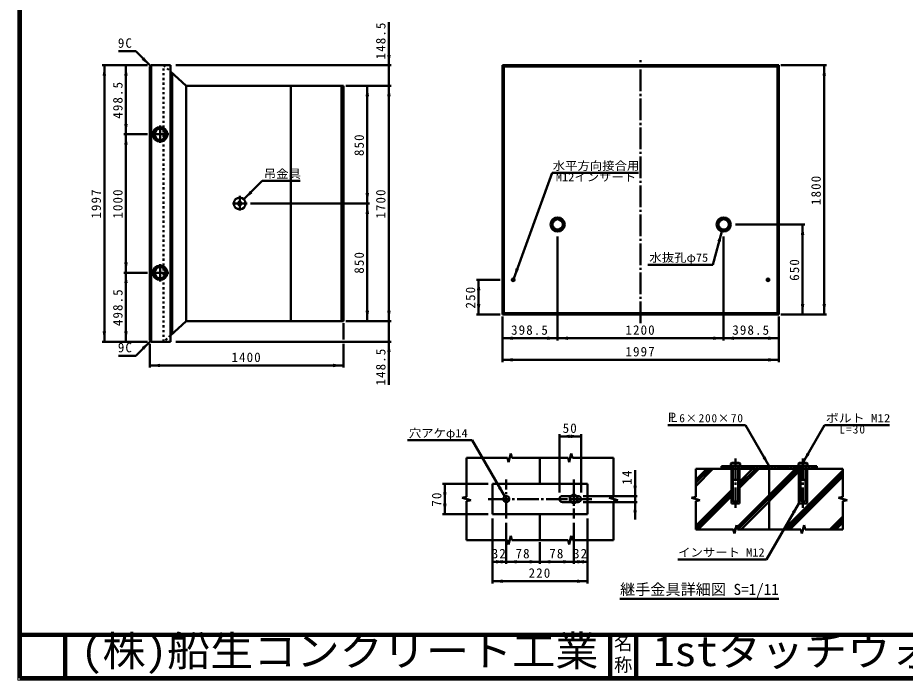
# Model space of a CAD drawing. Units: millimetres, scale not verified, with parts at other scales. Extents: x 100 to 4105, y 100 to 2870.
# Drawn here: x 100 to 2152, y 100 to 1632 of the extents above; entities that cross this region are included whole.
import ezdxf
from ezdxf.enums import TextEntityAlignment as Align

# ---------------------------------------------------------------- set-up
doc = ezdxf.new("R2010")
doc.units = ezdxf.units.MM
doc.header["$LTSCALE"] = 5
for name, pattern in [('USER1', [8, 4, -4]), ('USER2', [13.4, 10, -1.2, 1, -1.2]), ('USER3', [2.2, 1, -1.2])]:
    doc.linetypes.add(name, pattern=pattern)
doc.layers.add('V-nasSTD', color=7, linetype='Continuous', lineweight=50)
doc.styles.add('ＭＳ ゴシック', font='')
doc.styles.get('ＭＳ ゴシック').set_extended_font_data('MS Gothic')

msp = doc.modelspace()

# ---------------------------------------------------------------- hatches: boundary and pattern name
at = {"layer": 'V-nasSTD'}
for points in [[(389.691, 1537.397), (392.519, 1540.225), (406.661, 1520.426), (386.862, 1534.568)], [(958.221, 1545.866), (962.221, 1545.866), (958.221, 1521.866), (954.221, 1545.866)], [(300.221, 1497.866), (296.221, 1497.866), (300.221, 1521.866), (304.221, 1497.866)], [(350.221, 1497.866), (346.221, 1497.866), (350.221, 1521.866), (354.221, 1497.866)], [(1964.701, 1497.866), (1960.701, 1497.866), (1964.701, 1521.866), (1968.701, 1497.866)], [(908.221, 1450.346), (904.221, 1450.346), (908.221, 1474.346), (912.221, 1450.346)], [(958.221, 1450.346), (954.221, 1450.346), (958.221, 1474.346), (962.221, 1450.346)], [(350.221, 1386.346), (354.221, 1386.346), (350.221, 1362.346), (346.221, 1386.346)], [(350.221, 1338.346), (346.221, 1338.346), (350.221, 1362.346), (354.221, 1338.346)], [(639.921, 1229.046), (642.75, 1226.218), (622.951, 1212.076), (637.093, 1231.875)], [(908.221, 1226.346), (912.221, 1226.346), (908.221, 1202.346), (904.221, 1226.346)], [(908.221, 1178.346), (904.221, 1178.346), (908.221, 1202.346), (912.221, 1178.346)], [(1914.701, 1129.866), (1910.701, 1129.866), (1914.701, 1153.866), (1918.701, 1129.866)], [(1721.704, 1114.765), (1717.84, 1115.801), (1727.916, 1137.948), (1725.568, 1113.73)], [(350.221, 1066.346), (354.221, 1066.346), (350.221, 1042.346), (346.221, 1066.346)], [(1254.869, 1051.275), (1258.628, 1049.907), (1246.661, 1028.723), (1251.111, 1052.643)], [(350.221, 1018.346), (346.221, 1018.346), (350.221, 1042.346), (354.221, 1018.346)], [(1165.661, 1001.866), (1169.661, 1001.866), (1165.661, 1025.866), (1161.661, 1001.866)], [(1165.661, 969.866), (1161.661, 969.866), (1165.661, 945.866), (1169.661, 969.866)], [(1914.701, 969.866), (1918.701, 969.866), (1914.701, 945.866), (1910.701, 969.866)], [(1964.701, 969.866), (1968.701, 969.866), (1964.701, 945.866), (1960.701, 969.866)], [(908.221, 954.346), (912.221, 954.346), (908.221, 930.346), (904.221, 954.346)], [(958.221, 954.346), (962.221, 954.346), (958.221, 930.346), (954.221, 954.346)], [(300.221, 906.826), (304.221, 906.826), (300.221, 882.826), (296.221, 906.826)], [(350.221, 906.826), (354.221, 906.826), (350.221, 882.826), (346.221, 906.826)], [(389.691, 867.295), (392.519, 864.467), (406.661, 884.266), (386.862, 870.124)], [(958.221, 858.826), (954.221, 858.826), (958.221, 882.826), (962.221, 858.826)], [(1244.661, 890.866), (1244.661, 886.866), (1220.661, 890.866), (1244.661, 894.866)], [(1324.181, 890.866), (1324.181, 894.866), (1348.181, 890.866), (1324.181, 886.866)], [(1372.181, 890.866), (1372.181, 886.866), (1348.181, 890.866), (1372.181, 894.866)], [(1708.181, 890.866), (1708.181, 894.866), (1732.181, 890.866), (1708.181, 886.866)], [(1756.181, 890.866), (1756.181, 886.866), (1732.181, 890.866), (1756.181, 894.866)], [(1835.701, 890.866), (1835.701, 894.866), (1859.701, 890.866), (1835.701, 886.866)], [(1244.661, 840.866), (1244.661, 836.866), (1220.661, 840.866), (1244.661, 844.866)], [(1835.701, 840.866), (1835.701, 844.866), (1859.701, 840.866), (1835.701, 836.866)], [(429.221, 827.826), (429.221, 823.826), (405.221, 827.826), (429.221, 831.826)], [(829.221, 827.826), (829.221, 831.826), (853.221, 827.826), (829.221, 823.826)], [(1376.492, 663.944), (1376.492, 659.944), (1352.492, 663.944), (1376.492, 667.944)], [(1378.492, 663.944), (1378.492, 667.944), (1402.492, 663.944), (1378.492, 659.944)], [(1825.492, 615.729), (1828.956, 617.729), (1837.492, 594.944), (1822.028, 613.729)], [(1927.492, 623.729), (1930.956, 621.729), (1915.492, 602.944), (1924.028, 625.729)], [(1087.492, 529.944), (1083.492, 529.944), (1087.492, 553.944), (1091.492, 529.944)], [(1213.992, 545.791), (1217.456, 547.791), (1225.992, 525.007), (1210.528, 543.791)], [(1527.492, 549.944), (1531.492, 549.944), (1527.492, 525.944), (1523.492, 549.944)], [(1087.492, 507.944), (1091.492, 507.944), (1087.492, 483.944), (1083.492, 507.944)], [(1527.492, 487.944), (1523.492, 487.944), (1527.492, 511.944), (1531.492, 487.944)], [(1893.992, 488.16), (1897.456, 486.16), (1905.992, 508.944), (1890.528, 490.16)], [(1221.492, 373.944), (1221.492, 369.944), (1197.492, 373.944), (1221.492, 377.944)], [(1205.492, 373.944), (1205.492, 377.944), (1229.492, 373.944), (1205.492, 369.944)], [(1253.492, 373.944), (1253.492, 369.944), (1229.492, 373.944), (1253.492, 377.944)], [(1283.492, 373.944), (1283.492, 377.944), (1307.492, 373.944), (1283.492, 369.944)], [(1331.492, 373.944), (1331.492, 369.944), (1307.492, 373.944), (1331.492, 377.944)], [(1361.492, 373.944), (1361.492, 377.944), (1385.492, 373.944), (1361.492, 369.944)], [(1409.492, 373.944), (1409.492, 369.944), (1385.492, 373.944), (1409.492, 377.944)], [(1393.492, 373.944), (1393.492, 377.944), (1417.492, 373.944), (1393.492, 369.944)], [(1221.492, 328.944), (1221.492, 324.944), (1197.492, 328.944), (1221.492, 332.944)], [(1393.492, 328.944), (1393.492, 332.944), (1417.492, 328.944), (1393.492, 324.944)]]:
    msp.add_hatch(color=256, dxfattribs=at).paths.add_polyline_path(points)

# ---------------------------------------------------------------- linework, layer by layer
at = {"layer": 'V-nasSTD', "lineweight": 100}
for p, q in [((105, 2865), (105, 105)), ((105, 205), (4100, 205)), ((210, 205), (210, 105)), ((1470, 205), (1470, 105)), ((1530, 205), (1530, 105)), ((105, 105), (4100, 105))]:
    msp.add_line(p, q, dxfattribs=at)
at = {"layer": 'V-nasSTD'}
for p, q in [((958.221, 1521.866), (958.221, 1621.866)), ((372.72, 1554.367), (332.72, 1554.367)), ((406.661, 1520.426), (372.72, 1554.367)), ((400.221, 1521.866), (295.221, 1521.866)), ((300.221, 1521.866), (300.221, 882.826)), ((350.221, 1362.346), (350.221, 1521.866)), ((408.101, 1521.866), (405.221, 1518.986)), ((405.221, 1518.986), (405.221, 885.706)), ((453.221, 1521.866), (408.101, 1521.866)), ((408.101, 882.826), (408.101, 1521.866)), ((453.221, 882.826), (453.221, 1521.866)), ((465.221, 1521.866), (963.221, 1521.866)), ((958.221, 1474.346), (958.221, 1521.866)), ((1220.661, 1521.866), (1220.661, 945.866)), ((1859.701, 1521.866), (1220.661, 1521.866)), ((1220.661, 1521.866), (1223.541, 1518.986)), ((1223.541, 1518.986), (1223.541, 948.746)), ((1856.821, 1518.986), (1223.541, 1518.986)), ((1856.821, 1518.986), (1859.701, 1521.866)), ((1856.821, 948.746), (1856.821, 1518.986)), ((1859.701, 945.866), (1859.701, 1521.866)), ((1969.701, 1521.866), (1864.701, 1521.866)), ((1964.701, 1521.866), (1964.701, 945.866)), ((453.221, 1507.234), (489.183, 1474.346)), ((457.183, 901.082), (457.183, 1503.61)), ((457.186, 901.083), (457.186, 1503.609)), ((853.221, 1474.346), (489.186, 1474.346)), ((489.186, 930.346), (489.186, 1474.346)), ((731.621, 930.346), (731.621, 1474.346)), ((848.421, 930.346), (848.421, 1474.346)), ((853.221, 930.346), (853.221, 1474.346)), ((858.221, 1474.346), (963.221, 1474.346)), ((908.221, 1202.346), (908.221, 1474.346)), ((958.221, 930.346), (958.221, 1474.346)), ((400.221, 1362.346), (345.221, 1362.346)), ((350.221, 1042.346), (350.221, 1362.346)), ((1335.586, 1273.043), (1246.661, 1028.723)), ((1335.586, 1273.043), (1535.586, 1273.043)), ((622.951, 1212.076), (665.377, 1254.502)), ((665.377, 1254.502), (753.377, 1254.502)), ((638.221, 1202.346), (913.221, 1202.346)), ((908.221, 930.346), (908.221, 1202.346)), ((1759.701, 1153.866), (1919.701, 1153.866)), ((1914.701, 1153.866), (1914.701, 945.866)), ((1707.21, 1060.673), (1727.916, 1137.948)), ((1348.181, 1125.866), (1348.181, 885.866)), ((1732.181, 1125.866), (1732.181, 885.866)), ((1557.21, 1060.673), (1707.21, 1060.673)), ((400.221, 1042.346), (345.221, 1042.346)), ((350.221, 882.826), (350.221, 1042.346)), ((1160.661, 1025.866), (1215.661, 1025.866)), ((1165.661, 1025.866), (1165.661, 945.866)), ((1160.661, 945.866), (1215.661, 945.866)), ((1223.541, 948.746), (1220.661, 945.866)), ((1220.661, 945.866), (1859.701, 945.866)), ((1223.541, 948.746), (1856.821, 948.746)), ((1856.821, 948.746), (1859.701, 945.866)), ((1969.701, 945.866), (1864.701, 945.866)), ((489.183, 930.346), (453.221, 897.458)), ((853.221, 930.346), (489.186, 930.346)), ((853.221, 887.826), (853.221, 925.346)), ((858.221, 930.346), (963.221, 930.346)), ((958.221, 930.346), (958.221, 882.826)), ((1220.661, 940.866), (1220.661, 835.866)), ((1859.701, 940.866), (1859.701, 835.866)), ((400.221, 882.826), (295.221, 882.826)), ((406.661, 884.266), (372.72, 850.325)), ((405.221, 885.706), (408.101, 882.826)), ((408.101, 882.826), (453.221, 882.826)), ((465.221, 882.826), (963.221, 882.826)), ((958.221, 882.826), (958.221, 782.826)), ((1220.661, 890.866), (1348.181, 890.866)), ((1348.181, 890.866), (1732.181, 890.866)), ((1732.181, 890.866), (1859.701, 890.866)), ((405.221, 822.826), (405.221, 877.826)), ((853.221, 822.826), (853.221, 877.826)), ((372.72, 850.325), (332.72, 850.325)), ((853.221, 827.826), (405.221, 827.826)), ((1220.661, 840.866), (1859.701, 840.866)), ((1602.873, 689.547), (1782.873, 689.547)), ((1782.873, 689.547), (1837.492, 594.944)), ((1965.492, 689.547), (1915.492, 602.944)), ((1965.492, 689.547), (2115.492, 689.547)), ((1352.492, 668.944), (1352.492, 533.944)), ((1352.492, 663.944), (1402.492, 663.944)), ((1402.492, 668.944), (1402.492, 533.944)), ((1000.992, 654.91), (1150.992, 654.91)), ((1225.992, 525.007), (1150.992, 654.91)), ((1239.992, 623.944), (1234.992, 603.944)), ((1239.992, 623.944), (1242.492, 613.944)), ((1379.992, 623.944), (1374.992, 603.944)), ((1379.992, 623.944), (1382.492, 613.944)), ((1137.492, 613.944), (1232.492, 613.944)), ((1137.492, 523.944), (1137.492, 613.944)), ((1232.492, 613.944), (1234.992, 603.944)), ((1242.492, 613.944), (1372.492, 613.944)), ((1307.492, 613.944), (1307.492, 553.944)), ((1372.492, 613.944), (1374.992, 603.944)), ((1382.492, 613.944), (1477.492, 613.944)), ((1477.492, 613.944), (1477.492, 523.944)), ((1750.992, 602.944), (1748.992, 600.944)), ((1748.992, 600.944), (1748.992, 594.944)), ((1769.992, 600.944), (1748.992, 600.944)), ((1767.992, 602.944), (1750.992, 602.944)), ((1767.992, 602.944), (1769.992, 600.944)), ((1769.992, 594.944), (1769.992, 600.944)), ((1906.992, 602.944), (1904.992, 600.944)), ((1904.992, 600.944), (1904.992, 594.944)), ((1925.992, 600.944), (1904.992, 600.944)), ((1923.992, 602.944), (1906.992, 602.944)), ((1923.992, 602.944), (1925.992, 600.944)), ((1925.992, 594.944), (1925.992, 600.944)), ((1527.492, 525.944), (1527.492, 585.944)), ((1667.492, 588.944), (1667.492, 523.944)), ((2007.492, 588.944), (1667.492, 588.944)), ((1693.196, 588.944), (1667.492, 563.241)), ((1700.267, 588.944), (1667.492, 556.17)), ((1707.338, 588.944), (1667.492, 549.098)), ((1947.492, 594.944), (1727.492, 594.944)), ((1727.492, 594.944), (1727.492, 588.944)), ((1728.551, 588.944), (1734.551, 594.944)), ((1735.622, 588.944), (1741.622, 594.944)), ((1742.693, 588.944), (1748.693, 594.944)), ((1748.992, 594.944), (1769.992, 594.944)), ((1749.764, 588.944), (1753.492, 592.672)), ((1749.992, 508.944), (1749.992, 588.944)), ((1753.492, 564.944), (1753.492, 594.944)), ((1898.257, 588.944), (1763.245, 453.933)), ((1905.328, 588.944), (1765.328, 448.944)), ((1769.907, 594.944), (1765.492, 590.53)), ((1765.492, 594.944), (1765.492, 564.944)), ((1768.992, 508.944), (1768.992, 588.944)), ((1799.262, 588.944), (1768.992, 558.675)), ((1806.333, 588.944), (1768.992, 551.603)), ((1813.404, 588.944), (1768.992, 544.532)), ((1770.978, 588.944), (1776.978, 594.944)), ((1772.399, 448.944), (1905.992, 582.537)), ((1778.049, 588.944), (1784.049, 594.944)), ((1785.12, 588.944), (1791.12, 594.944)), ((1792.191, 588.944), (1798.191, 594.944)), ((1799.262, 588.944), (1805.262, 594.944)), ((1806.333, 588.944), (1812.333, 594.944)), ((1813.404, 588.944), (1819.404, 594.944)), ((1820.475, 588.944), (1826.475, 594.944)), ((1827.546, 588.944), (1833.546, 594.944)), ((1834.617, 588.944), (1837.492, 591.819)), ((1840.617, 594.944), (1837.492, 591.819)), ((1837.492, 588.944), (1837.492, 448.944)), ((1841.688, 588.944), (1847.688, 594.944)), ((1848.759, 588.944), (1854.759, 594.944)), ((1855.83, 588.944), (1861.83, 594.944)), ((1862.902, 588.944), (1868.902, 594.944)), ((1869.973, 588.944), (1875.973, 594.944)), ((1871.394, 448.944), (2007.492, 585.043)), ((1877.044, 588.944), (1883.044, 594.944)), ((1878.465, 448.944), (2007.492, 577.971)), ((1884.115, 588.944), (1890.115, 594.944)), ((1891.186, 588.944), (1897.186, 594.944)), ((1898.257, 588.944), (1904.257, 594.944)), ((1904.992, 594.944), (1925.992, 594.944)), ((1905.328, 588.944), (1909.492, 593.109)), ((1905.992, 508.944), (1905.992, 588.944)), ((1909.492, 564.944), (1909.492, 594.944)), ((1925.47, 594.944), (1921.492, 590.966)), ((1921.492, 594.944), (1921.492, 564.944)), ((1924.992, 508.944), (1924.992, 588.944)), ((1926.541, 588.944), (1932.541, 594.944)), ((1933.612, 588.944), (1939.612, 594.944)), ((1940.683, 588.944), (1946.683, 594.944)), ((1947.492, 594.944), (1947.492, 588.944)), ((2007.492, 523.944), (2007.492, 588.944)), ((1753.492, 514.944), (1753.492, 564.944)), ((1765.492, 514.944), (1765.492, 564.944)), ((1885.536, 448.944), (2007.492, 570.9)), ((1909.492, 514.944), (1909.492, 564.944)), ((1921.492, 514.944), (1921.492, 564.944)), ((1082.492, 553.944), (1187.492, 553.944)), ((1087.492, 483.944), (1087.492, 553.944)), ((1197.492, 553.944), (1197.492, 483.944)), ((1417.492, 553.944), (1197.492, 553.944)), ((1417.492, 483.944), (1417.492, 553.944)), ((1729.262, 518.944), (1749.992, 539.675)), ((1127.492, 521.444), (1137.492, 523.944)), ((1127.492, 521.444), (1147.492, 516.444)), ((1137.492, 513.944), (1147.492, 516.444)), ((1137.492, 423.944), (1137.492, 513.944)), ((1359.492, 525.944), (1379.43, 525.944)), ((1376.399, 524.194), (1385.492, 529.444)), ((1376.399, 513.694), (1376.399, 524.194)), ((1385.492, 508.444), (1376.399, 513.694)), ((1385.492, 529.444), (1394.585, 524.194)), ((1394.585, 513.694), (1385.492, 508.444)), ((1391.554, 525.944), (1395.492, 525.944)), ((1394.585, 524.194), (1394.585, 513.694)), ((1532.492, 525.944), (1407.492, 525.944)), ((1467.492, 521.444), (1477.492, 523.944)), ((1467.492, 521.444), (1487.492, 516.444)), ((1477.492, 513.944), (1487.492, 516.444)), ((1477.492, 513.944), (1477.492, 423.944)), ((1527.492, 511.944), (1527.492, 525.944)), ((1657.492, 521.444), (1667.492, 523.944)), ((1657.492, 521.444), (1677.492, 516.444)), ((1729.262, 518.944), (1667.492, 457.175)), ((1736.333, 518.944), (1667.492, 450.103)), ((1667.492, 513.944), (1677.492, 516.444)), ((1667.761, 514.012), (1667.492, 513.743)), ((1667.492, 513.944), (1667.492, 448.944)), ((1743.404, 518.944), (1673.404, 448.944)), ((1736.333, 518.944), (1749.992, 532.603)), ((1743.404, 518.944), (1749.992, 525.532)), ((1997.492, 521.444), (2007.492, 523.944)), ((1997.492, 521.444), (2017.492, 516.444)), ((2007.492, 513.944), (2017.492, 516.444)), ((2007.492, 513.944), (2007.492, 448.944)), ((2016.404, 516.172), (2016.839, 516.608)), ((1379.43, 511.944), (1359.492, 511.944)), ((1395.492, 511.944), (1391.554, 511.944)), ((1532.492, 511.944), (1407.492, 511.944)), ((1527.492, 471.944), (1527.492, 511.944)), ((1768.992, 508.944), (1749.992, 508.944)), ((1830.992, 379.041), (1905.992, 508.944)), ((1924.992, 508.944), (1905.992, 508.944)), ((1082.492, 483.944), (1187.492, 483.944)), ((1197.492, 483.944), (1417.492, 483.944)), ((1197.492, 473.944), (1197.492, 323.944)), ((1307.492, 483.944), (1307.492, 423.944)), ((1417.492, 473.944), (1417.492, 323.944)), ((1977.46, 448.944), (2007.492, 478.977)), ((1229.492, 463.944), (1229.492, 368.944)), ((1385.492, 463.944), (1385.492, 368.944)), ((1761.992, 458.944), (1756.992, 438.944)), ((1761.992, 458.944), (1764.492, 448.944)), ((1917.992, 458.944), (1912.992, 438.944)), ((1917.992, 458.944), (1920.492, 448.944)), ((1984.531, 448.944), (2007.492, 471.905)), ((1991.602, 448.944), (2007.492, 464.834)), ((1239.992, 433.944), (1234.992, 413.944)), ((1239.992, 433.944), (1242.492, 423.944)), ((1379.992, 433.944), (1374.992, 413.944)), ((1379.992, 433.944), (1382.492, 423.944)), ((1667.492, 448.944), (1754.492, 448.944)), ((1754.492, 448.944), (1756.992, 438.944)), ((1755.245, 445.933), (1759.904, 450.591)), ((1764.492, 448.944), (1910.492, 448.944)), ((1910.492, 448.944), (1912.992, 438.944)), ((1920.492, 448.944), (2007.492, 448.944)), ((1232.492, 423.944), (1137.492, 423.944)), ((1232.492, 423.944), (1234.992, 413.944)), ((1372.492, 423.944), (1242.492, 423.944)), ((1307.492, 418.944), (1307.492, 368.944)), ((1372.492, 423.944), (1374.992, 413.944)), ((1477.492, 423.944), (1382.492, 423.944)), ((1197.492, 373.944), (1229.492, 373.944)), ((1229.492, 373.944), (1307.492, 373.944)), ((1307.492, 373.944), (1385.492, 373.944)), ((1417.492, 373.944), (1385.492, 373.944)), ((1830.992, 379.041), (1625.992, 379.041)), ((1197.492, 328.944), (1417.492, 328.944)), ((1492.493, 287.917), (1859.993, 287.917))]:
    msp.add_line(p, q, dxfattribs=at)
at = {"layer": 'V-nasSTD', "linetype": 'USER3'}
for p, q in [((437.221, 1521.866), (453.221, 1507.234)), ((437.221, 882.826), (437.221, 1521.866)), ((453.221, 897.458), (437.221, 882.826))]:
    msp.add_line(p, q, dxfattribs=at)
at = {"layer": 'V-nasSTD', "linetype": 'USER2'}
for p, q in [((1540.181, 925.866), (1540.181, 1533.866)), ((429.221, 1382.346), (429.221, 1342.346)), ((409.221, 1362.346), (449.221, 1362.346)), ((613.221, 1219.786), (613.221, 1185.866)), ((596.261, 1202.346), (630.181, 1202.346)), ((429.221, 1062.346), (429.221, 1022.346)), ((409.221, 1042.346), (449.221, 1042.346)), ((1245.621, 1021.066), (1245.621, 1030.666)), ((1834.741, 1021.066), (1834.741, 1030.666)), ((1240.821, 1025.866), (1250.421, 1025.866)), ((1829.941, 1025.866), (1839.541, 1025.866)), ((1759.492, 612.944), (1759.492, 498.944)), ((1915.492, 612.944), (1915.492, 498.944)), ((1229.492, 473.944), (1229.492, 563.944)), ((1385.492, 563.944), (1385.492, 473.944)), ((1187.492, 518.944), (1427.492, 518.944))]:
    msp.add_line(p, q, dxfattribs=at)
at = {"layer": 'V-nasSTD', "linetype": 'USER1'}
for p, q in [((1379.43, 525.944), (1391.554, 525.944)), ((1391.554, 511.944), (1379.43, 511.944))]:
    msp.add_line(p, q, dxfattribs=at)
at = {"layer": 'V-nasSTD', "lineweight": 13}
msp.add_lwpolyline([(100, 100), (100, 2870), (4105, 2870), (4105, 100)], close=True, dxfattribs=at)
at = {"layer": 'V-nasSTD'}
for centre, radius in [((429.221, 1362.346), 16.8), ((429.221, 1362.346), 14.4), ((429.221, 1362.346), 12.8), ((613.221, 1202.346), 13.76), ((613.221, 1202.346), 4), ((1348.181, 1153.866), 16.48), ((1732.181, 1153.866), 16.48), ((1348.181, 1153.866), 13.6), ((1348.181, 1153.866), 12), ((1732.181, 1153.866), 13.6), ((1732.181, 1153.866), 12), ((429.221, 1042.346), 16.8), ((429.221, 1042.346), 14.4), ((429.221, 1042.346), 12.8), ((1245.621, 1025.866), 3.04), ((1245.621, 1025.866), 1.92), ((1245.621, 1025.866), 1.6), ((1834.741, 1025.866), 3.04), ((1834.741, 1025.866), 1.92), ((1834.741, 1025.866), 1.6), ((1229.492, 518.944), 7), ((1385.492, 518.944), 8.5)]:
    msp.add_circle(centre, radius, dxfattribs=at)
for centre, radius, start, end in [((1759.492, 574.382), 28.562, 68.4314, 111.5686), ((1915.492, 574.382), 28.562, 68.4314, 111.5686), ((1759.492, 572.944), 10, 233.1301, 306.8699), ((1915.492, 572.944), 10, 233.1301, 306.8699), ((1359.492, 518.944), 7, 90, 270), ((1395.492, 518.944), 7, 270, 90), ((1759.492, 522.944), 10, 233.1301, 306.8699), ((1915.492, 522.944), 10, 233.1301, 306.8699)]:
    msp.add_arc(centre, radius, start, end, dxfattribs=at)

# ---------------------------------------------------------------- texts
at = {"layer": 'V-nasSTD', "style": 'ＭＳ ゴシック'}
for s, height, width, p in [('水平方向接合用', 19.06, 1.1, (1437.086, 1299.043)), ('吊金具', 19.06, 1.1, (711.877, 1280.502)), ('M12インサート', 19.06, 1.1, (1437.086, 1273.043)), ('水抜孔φ75', 19.06, 1.1, (1628.46, 1086.673)), ('Ｐ', 21.63, 0.9, (1612.751, 719.047)), ('Ｌ', 21.63, 0.9, (1617.373, 719.047)), ('ボルト M12', 19.06, 1.15, (2042.992, 715.547)), ('穴アケφ14', 19.06, 1.1, (1072.242, 680.91)), ('インサート M12', 19.06, 1.1, (1726.992, 405.041))]:
    msp.add_text(s, height=height, dxfattribs=dict(at, width=width)).set_placement(p, align=Align.TOP_CENTER)
msp.add_text('継手金具詳細図 S=1/11', height=25.66, dxfattribs=at).set_placement((1676.243, 322.917), align=Align.TOP_CENTER)
at = {"layer": 'V-nasSTD', "style": 'ＭＳ ゴシック', "width": 1.05}
for s, p in [('(株)船生コンクリート工業', (246, 202.55)), ('1stタッチウォールＦ型', (1569.25, 202.47))]:
    msp.add_text(s, height=69.65, dxfattribs=at).set_placement(p, align=Align.TOP_LEFT)
at = {"layer": 'V-nasSTD', "style": 'ＭＳ ゴシック'}
for s, p in [('名', (1478.982, 200.999)), ('称', (1478.976, 151.01))]:
    msp.add_text(s, height=30.79, dxfattribs=at).set_placement(p, align=Align.TOP_LEFT)
at = {"layer": 'V-nasSTD', "char_height": 21.99, "attachment_point": 2, "rotation": 90, "style": 'ＭＳ ゴシック'}
for s, insert in [('\\T1.17;148.5', (928.221, 1579.366)), ('\\T1.17;498.5', (320.221, 1442.106)), ('\\T1.17;850', (878.221, 1338.346)), ('\\T1.17;1800', (1934.701, 1233.866)), ('\\T1.17;1997', (270.221, 1202.346)), ('\\T1.17;1000', (320.221, 1202.346)), ('\\T1.17;1700', (928.221, 1202.346)), ('\\T1.17;850', (878.221, 1066.346)), ('\\T1.17;650', (1884.701, 1049.866)), ('\\T1.17;250', (1135.661, 985.866)), ('\\T1.17;498.5', (320.221, 962.586)), ('\\T1.17;148.5', (928.221, 825.326)), ('\\T1.17;14', (1497.492, 569.694)), ('\\T1.17;70', (1057.492, 518.944))]:
    msp.add_mtext(s, dxfattribs=dict(at, insert=insert))
at = {"layer": 'V-nasSTD', "attachment_point": 2, "style": 'ＭＳ ゴシック'}
for s, insert, char_height in [('\\T1.17;9C', (348.97, 1584.367), 21.99), ('\\T1.17;398.5', (1284.421, 920.866), 21.99), ('\\T1.17;1200', (1540.181, 920.866), 21.99), ('\\T1.17;398.5', (1795.941, 920.866), 21.99), ('\\T1.17;9C', (348.97, 880.325), 21.99), ('\\T1.17;1997', (1540.181, 870.866), 21.99), ('\\T1.17;1400', (629.221, 857.826), 21.99), ('\\T1.15;6×200×70', (1704.123, 715.547), 19.06), ('\\T1.17;50', (1377.492, 693.944), 21.99), ('\\T1.19;L=30', (2030.711, 689.547), 19.06), ('\\T1.17;32', (1213.492, 403.944), 21.99), ('\\T1.17;78', (1268.492, 403.944), 21.99), ('\\T1.17;78', (1346.492, 403.944), 21.99), ('\\T1.17;32', (1401.492, 403.944), 21.99), ('\\T1.17;220', (1307.492, 358.944), 21.99)]:
    msp.add_mtext(s, dxfattribs=dict(at, insert=insert, char_height=char_height))

doc.saveas('drawing.dxf')
